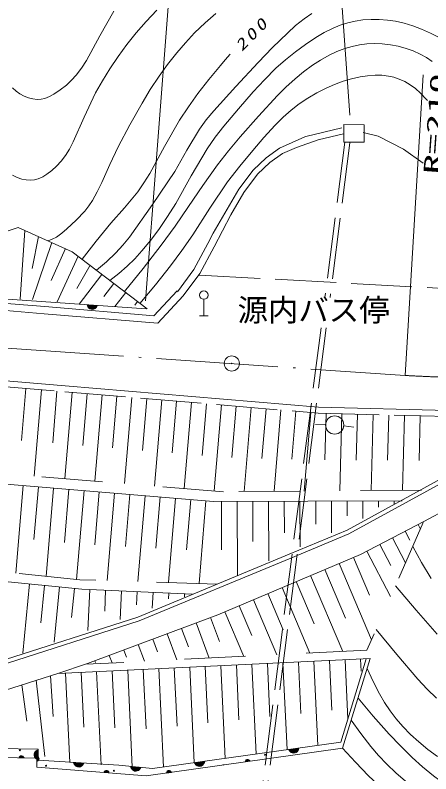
# Model space of a CAD drawing. Units: millimetres, scale not verified. Extents: x -625 to 704666, y -625 to 360237.
# Drawn here: x 472748 to 513731, y 217128 to 291955 of the extents above; entities that cross this region are included whole.
import ezdxf
from ezdxf.enums import TextEntityAlignment as Align

# ---------------------------------------------------------------- set-up
doc = ezdxf.new("R2010")
doc.units = ezdxf.units.MM
doc.header["$LTSCALE"] = 1000
for name, pattern in [('DASHED', [7.5, 6, -1.5]), ('DASHED_SPACED', [12, 6, -6]), ('LONG_DASHED_DOTTED', [15.25, 12, -1.5, 0.25, -1.5])]:
    doc.linetypes.add(name, pattern=pattern)
for name, color, linetype, lineweight in [('S-BGD', 7, 'Continuous', 13), ('S-BGD-HTXT', 6, 'Continuous', 13), ('S-BMK', 2, 'LONG_DASHED_DOTTED', 13)]:
    doc.layers.add(name, color=color, linetype=linetype, lineweight=lineweight)
doc.styles.add('ＭＳ ゴシック', font='')
doc.styles.get('ＭＳ ゴシック').set_extended_font_data('MS Gothic')

# ---------------------------------------------------------------- blocks, each defined once
blk = doc.blocks.new('BUHIN1')
at = {"color": 2, "linetype": 'Continuous', "lineweight": 13}
for radius in [746, 22.5]:
    blk.add_circle((0, 0), radius, dxfattribs=at)
blk = doc.blocks.new('BUHIN11')
at = {"color": 7, "linetype": 'Continuous', "lineweight": 13}
blk.add_circle((0, 0), 896, dxfattribs=at)
blk = doc.blocks.new('BUHIN12')
at = {"color": 7, "linetype": 'Continuous', "lineweight": 13}
for p, q in [((0, 1644), (0, 0)), ((-425, 0), (419, 0))]:
    blk.add_line(p, q, dxfattribs=at)
blk.add_circle((0, 2062), 419, dxfattribs=at)
blk = doc.blocks.new('BUHIN63')
at = {"color": 7, "linetype": 'Continuous', "lineweight": 13}
for p, q in [((479, 4), (-462, -128)), ((-428, -186), (463, -61)), ((435, -128), (-380, -243)), ((-327, -298), (394, -197)), ((343, -267), (-256, -351)), ((-131, -397), (238, -345))]:
    blk.add_line(p, q, dxfattribs=at)
blk.add_lwpolyline([(495, 69), (472, -50), (428, -155), (347, -277), (246, -352), (135, -405), (-18, -427), (-140, -406), (-257, -362), (-369, -266), (-442, -178), (-495, -69)], close=True, dxfattribs=at)
blk = doc.blocks.new('BUHIN68')
at = {"color": 7, "linetype": 'Continuous', "lineweight": 13}
for p, q in [((-237, 36), (238, 26)), ((226, 58), (-224, 67)), ((-204, 98), (207, 89)), ((185, 121), (-179, 129)), ((-148, 159), (155, 153)), ((96, 186), (-90, 189))]:
    blk.add_line(p, q, dxfattribs=at)
blk.add_lwpolyline([(-250, 5), (-229, 62), (-199, 110), (-149, 164), (-93, 193), (-34, 211), (43, 209), (102, 189), (156, 158), (203, 102), (232, 53), (250, -5)], close=True, dxfattribs=at)
blk = doc.blocks.new('BUHIN71')
at = {"color": 7, "linetype": 'Continuous', "lineweight": 13}
for p, q in [((-240, -2), (231, 64)), ((214, 93), (-232, 30)), ((-217, 64), (190, 121)), ((163, 149), (-197, 98)), ((-172, 134), (128, 176)), ((65, 199), (-119, 173))]:
    blk.add_line(p, q, dxfattribs=at)
blk.add_lwpolyline([(-248, -35), (-236, 25), (-214, 77), (-174, 138), (-123, 176), (-68, 203), (9, 213), (70, 203), (129, 181), (184, 133), (221, 89), (248, 35)], close=True, dxfattribs=at)
blk = doc.blocks.new('BUHIN78')
at = {"color": 7, "linetype": 'Continuous', "lineweight": 13}
for p, q in [((469, -96), (-478, -29)), ((-458, -93), (440, -156)), ((398, -216), (-422, -158)), ((-382, -224), (344, -275)), ((280, -333), (-324, -291)), ((-211, -361), (161, -387))]:
    blk.add_line(p, q, dxfattribs=at)
blk.add_lwpolyline([(499, -35), (451, -147), (387, -240), (282, -343), (168, -395), (48, -424), (-107, -414), (-221, -368), (-327, -300), (-416, -184), (-469, -82), (-499, 35)], close=True, dxfattribs=at)

msp = doc.modelspace()

# ---------------------------------------------------------------- linework, layer by layer
at = {"layer": 'S-BGD'}
for p, q in [((501412, 279976), (504967, 280846)), ((505162, 281160), (505139, 279443)), ((507167, 281134), (505162, 281160)), ((507144, 279416), (507167, 281134)), ((498812, 278824), (501316, 279943)), ((501316, 279943), (501412, 279976)), ((505109, 280263), (502629, 279656)), ((507076, 280397), (508537, 280032)), ((508537, 280032), (511041, 278728)), ((502629, 279656), (500493, 278918)), ((505139, 279443), (507144, 279416)), ((497487, 277894), (498812, 278824)), ((500493, 278918), (499109, 278299)), ((511041, 278728), (512972, 277371)), ((496205, 276668), (497487, 277894)), ((499109, 278299), (497869, 277429)), ((497869, 277429), (496656, 276268)), ((494810, 274806), (496205, 276668)), ((496656, 276268), (495310, 274474)), ((492269, 270451), (494810, 274806)), ((495310, 274474), (494018, 272258)), ((494018, 272258), (492356, 269119)), ((466750, 268974), (473044, 271008)), ((473044, 271008), (478378, 268629)), ((473710, 270710), (473236, 263947)), ((491737, 269447), (492269, 270451)), ((475044, 270116), (474425, 266979)), ((476377, 269521), (474463, 263909)), ((490363, 266855), (491737, 269447)), ((477711, 268926), (476308, 265781)), ((478378, 268629), (485759, 262981)), ((492356, 269119), (490958, 266481)), ((478963, 268181), (476881, 263678)), ((480133, 267286), (478838, 264983)), ((481304, 266390), (479049, 263443)), ((488759, 264681), (490363, 266855)), ((490958, 266481), (489322, 264265)), ((482474, 265495), (481479, 264194)), ((464371, 264484), (485669, 262988)), ((464627, 264142), (475668, 263208)), ((483644, 264599), (482582, 263211)), ((486409, 262311), (488704, 264775)), ((489322, 264265), (486816, 261574)), ((475610, 262510), (464386, 263460)), ((484535, 263339), (484815, 263704)), ((475668, 263208), (486409, 262311)), ((486816, 261574), (475610, 262510)), ((477688, 255401), (440777, 258532)), ((502666, 253304), (477688, 255401)), ((473804, 255122), (473380, 250020)), ((475338, 254995), (474631, 246491)), ((476871, 254867), (476447, 249766)), ((478373, 254742), (477659, 246241)), ((479843, 254618), (479415, 249519)), ((481314, 254495), (480600, 245998)), ((482784, 254371), (482356, 249275)), ((484254, 254248), (483541, 245756)), ((485724, 254124), (485297, 249030)), ((487195, 254001), (486482, 245513)), ((488665, 253877), (488237, 248786)), ((490135, 253754), (489423, 245270)), ((491606, 253630), (491178, 248541)), ((493076, 253507), (492364, 245027)), ((494546, 253383), (494122, 248326)), ((496017, 253260), (495320, 244967)), ((497487, 253136), (497076, 248243)), ((498957, 253013), (498284, 244993)), ((521200, 252808), (502666, 253304)), ((500427, 252889), (500030, 248159)), ((501898, 252766), (501247, 245019)), ((503406, 252684), (503284, 248095)), ((504953, 252642), (504750, 245049)), ((505476, 241152), (525748, 252272)), ((526601, 252285), (505650, 240791)), ((506500, 252601), (506379, 248078)), ((508047, 252559), (507847, 245076)), ((509594, 252518), (509475, 248061)), ((511141, 252477), (510944, 245102)), ((512688, 252435), (512570, 248044)), ((503357, 251552), (502357, 251572)), ((505151, 251438), (506146, 251331)), ((426226, 249522), (492308, 243996)), ((513104, 242033), (526349, 249211)), ((473535, 245566), (472811, 236904)), ((475037, 245440), (474601, 240228)), ((476539, 245314), (475810, 236602)), ((478041, 245189), (477602, 239946)), ((479543, 245063), (478810, 236300)), ((481044, 244938), (480607, 239713)), ((482546, 244812), (481824, 236181)), ((484048, 244686), (483619, 239554)), ((485550, 244561), (484841, 236083)), ((487052, 244435), (486630, 239395)), ((488554, 244310), (487858, 235986)), ((490056, 244184), (489642, 239236)), ((491557, 244058), (490874, 235888)), ((492308, 243996), (510897, 244058)), ((493083, 243998), (493099, 239213)), ((494632, 244003), (494657, 236722)), ((496181, 244009), (496194, 240056)), ((497730, 244014), (497750, 238120)), ((499279, 244019), (499290, 240899)), ((500828, 244024), (500843, 239517)), ((502377, 244030), (502385, 241741)), ((503926, 244035), (503937, 240914)), ((505475, 244040), (505480, 242584)), ((507024, 244045), (507030, 242312)), ((508574, 244051), (508576, 243426)), ((510123, 244056), (510124, 243709)), ((506805, 238769), (513104, 242033)), ((512474, 241706), (512702, 241266)), ((499778, 238782), (505476, 241152)), ((511214, 241053), (511666, 240181)), ((427613, 240426), (479329, 235350)), ((505650, 240791), (499932, 238413)), ((509955, 240401), (511233, 237934)), ((508695, 239748), (509777, 237660)), ((484839, 232587), (499778, 238782)), ((492719, 232813), (506805, 238769)), ((507435, 239095), (509764, 234602)), ((499932, 238413), (484977, 232211)), ((506101, 238471), (507678, 234741)), ((503284, 237280), (505312, 232481)), ((504692, 237875), (507881, 230332)), ((501875, 236684), (505039, 229201)), ((474157, 235858), (473487, 229025)), ((475635, 235713), (475273, 232022)), ((500466, 236089), (502234, 231907)), ((477112, 235568), (476576, 230098)), ((478590, 235423), (478308, 232550)), ((479329, 235350), (490239, 234848)), ((480108, 235314), (479921, 231261)), ((481667, 235243), (481572, 233185)), ((483225, 235171), (483096, 232365)), ((484784, 235099), (484723, 233790)), ((486342, 235027), (486270, 233468)), ((487901, 234955), (487875, 234394)), ((499058, 235493), (501787, 229038)), ((489459, 234884), (489445, 234572)), ((496241, 234302), (498535, 228875)), ((497649, 234898), (499156, 231333)), ((494832, 233707), (496078, 230759)), ((479892, 228003), (492719, 232813)), ((493423, 233111), (495283, 228713)), ((467903, 227167), (484839, 232587)), ((484977, 232211), (468017, 226784)), ((490581, 232012), (491882, 228543)), ((492006, 232546), (492889, 230192)), ((489156, 231477), (489834, 229669)), ((487731, 230943), (488691, 228383)), ((484880, 229874), (485499, 228224)), ((486306, 230408), (486779, 229145)), ((483455, 229340), (483724, 228622)), ((476955, 227035), (507752, 228488)), ((480605, 228271), (480669, 228099)), ((482030, 228805), (482308, 228064)), ((502212, 228227), (502604, 219926)), ((503743, 228299), (503974, 223404)), ((507361, 228470), (504854, 220242)), ((507752, 228488), (505037, 219653)), ((505274, 228371), (505549, 222526)), ((506804, 228444), (506861, 227244)), ((476955, 227035), (479892, 228003)), ((486905, 227505), (487363, 217788)), ((488435, 227577), (488707, 221832)), ((489966, 227649), (490411, 218216)), ((491497, 227721), (491760, 222146)), ((493028, 227794), (493459, 218644)), ((494558, 227866), (494813, 222461)), ((496089, 227938), (496508, 219071)), ((497620, 228010), (497867, 222775)), ((499151, 228082), (499556, 219499)), ((500681, 228155), (500920, 223089)), ((469857, 224774), (476955, 227035)), ((476245, 226809), (476487, 222781)), ((477720, 227071), (478137, 218234)), ((479251, 227143), (479506, 221731)), ((480782, 227216), (481216, 218010)), ((482312, 227288), (482578, 221654)), ((483843, 227360), (484295, 217785)), ((485374, 227432), (485650, 221577)), ((474825, 226357), (475686, 218845)), ((473406, 225904), (473885, 222314)), ((486299, 217639), (504854, 220242)), ((468454, 219660), (475030, 219557)), ((474718, 218707), (474718, 219312)), ((474780, 219374), (474780, 218647)), ((474843, 218597), (474843, 219419)), ((474905, 219459), (474905, 218559)), ((474968, 218534), (474968, 219484)), ((475030, 219557), (475030, 218461)), ((505037, 219653), (485663, 216924)), ((474898, 218664), (466604, 218839)), ((474655, 219194), (474655, 218822)), ((474898, 217787), (474898, 218664)), ((474930, 218853), (474930, 218378)), ((474961, 218390), (474961, 218840)), ((474992, 218821), (474992, 218410)), ((475023, 218433), (475023, 218796)), ((475055, 218766), (475055, 218464)), ((475086, 218523), (475086, 218709)), ((485663, 216924), (474898, 217787)), ((475030, 218461), (482976, 217982)), ((479474, 218130), (478525, 218187)), ((478547, 218124), (479445, 218069)), ((479404, 218009), (478583, 218059)), ((478624, 217994), (479350, 217950)), ((479286, 217891), (478683, 217928)), ((478796, 217858), (479168, 217836)), ((482976, 217982), (486299, 217639)), ((485104, 217699), (484159, 217797)), ((481524, 217287), (481997, 217249)), ((481987, 217281), (481539, 217317)), ((481560, 217347), (481970, 217314)), ((481950, 217347), (481587, 217376)), ((481620, 217405), (481921, 217381)), ((481865, 217416), (481680, 217431)), ((484177, 217732), (485072, 217640)), ((485029, 217581), (484211, 217666)), ((484249, 217599), (484973, 217524)), ((484906, 217468), (484305, 217530)), ((484415, 217456), (484786, 217418))]:
    msp.add_line(p, q, dxfattribs=at)
at = {"layer": 'S-BGD', "linetype": 'DASHED'}
for p, q in [((505250, 279421), (503290, 264115)), ((505746, 279357), (503794, 264115)), ((490904, 266311), (520640, 264694)), ((502906, 261115), (496684, 212517)), ((503410, 261115), (497180, 212453)), ((440725, 257935), (477638, 254803)), ((477638, 254803), (502633, 252704)), ((502633, 252704), (521196, 252208))]:
    msp.add_line(p, q, dxfattribs=at)
at = {"layer": 'S-BGD', "linetype": 'DASHED_SPACED'}
for p, q in [((493301, 244950), (444948, 248942)), ((512811, 245119), (493301, 244950)), ((512990, 241918), (507435, 229320)), ((479112, 236269), (427392, 241483)), ((492680, 235829), (479112, 236269)), ((507435, 229320), (479677, 227933))]:
    msp.add_line(p, q, dxfattribs=at)
at = {"layer": 'S-BGD'}
for points in [[(472483, 276170), (472935, 275951), (473410, 275789), (473826, 275705), (474255, 275681), (474639, 275723), (475024, 275826), (475459, 276014), (475873, 276258), (476366, 276631), (476817, 277048), (477282, 277563), (477695, 278109), (478102, 278753), (478470, 279448), (479542, 281888), (480670, 284303), (481347, 285492), (482082, 286660), (482899, 287879), (483767, 289064), (484688, 290220), (485663, 291347), (486715, 292458)], [(472496, 284785), (472835, 284464), (473223, 284181), (473621, 283962), (474057, 283793), (474474, 283693), (474909, 283651), (475301, 283671), (475681, 283751), (476124, 283926), (476545, 284158), (477192, 284587), (477794, 285060), (478291, 285529), (478750, 286046), (479279, 286738), (479765, 287474), (481098, 289923), (482479, 292334)], [(475989, 269694), (476407, 269852), (476815, 270073), (477337, 270442), (477838, 270871), (478755, 271744), (479609, 272640), (480009, 273138), (480372, 273686), (480847, 274540), (481276, 275435), (482067, 277219), (482912, 278977), (484055, 281147), (485253, 283292), (486064, 284625), (486931, 285934), (487775, 287101), (488673, 288240), (489534, 289241), (490438, 290201), (491468, 291187), (492547, 292136)], [(480769, 266799), (481746, 267643), (482678, 268527), (483366, 269272), (484015, 270066), (486273, 273278), (488482, 276525), (489672, 278630), (490911, 280699), (491590, 281620), (492320, 282507), (494496, 284915), (496714, 287279), (498126, 288754), (499586, 290193), (500397, 290921), (501256, 291610), (501987, 292112)], [(482079, 265797), (482957, 266468), (483803, 267192), (484545, 267919), (485252, 268697), (486101, 269738), (486909, 270823), (487778, 272093), (488596, 273396), (490114, 276108), (491681, 278784), (492481, 279916), (493332, 281016), (494754, 282730), (496223, 284406), (497319, 285581), (498461, 286715), (499400, 287553), (500386, 288350), (501363, 289066), (502387, 289742), (503227, 290231), (504093, 290665), (504803, 290960), (505543, 291201), (506284, 291372), (507037, 291483), (507840, 291539), (508646, 291535), (509451, 291473), (510248, 291352), (511101, 291160), (511947, 290907), (512822, 290582), (513685, 290196), (514541, 289747)], [(483520, 264695), (485353, 266964), (487140, 269270), (488516, 271148), (489849, 273070), (491247, 275153), (492698, 277207), (493794, 278590), (494944, 279946), (496747, 282000), (498597, 284017), (499445, 284870), (500342, 285687), (501181, 286373), (502056, 287011), (502866, 287531), (503716, 288005), (504469, 288361), (505242, 288659), (505960, 288877), (506693, 289036), (507426, 289126), (508165, 289157), (508947, 289128), (509739, 289038), (510523, 288889), (511302, 288678), (512001, 288428), (512674, 288125), (513291, 287777), (513877, 287377)], [(479343, 267890), (480729, 269671), (482169, 271424), (483524, 272966), (484828, 274540), (485445, 275419), (486012, 276333), (487461, 278988), (488964, 281614), (489840, 282928), (490772, 284216), (491852, 285617), (492977, 286977), (493460, 287534), (493957, 288094)], [(485043, 263530), (486569, 265355), (488049, 267217), (489174, 268734), (490251, 270286), (491942, 272908), (493688, 275503), (494902, 277070), (496168, 278606), (497258, 279885), (498392, 281122), (499159, 281880), (499976, 282602), (500762, 283200), (501593, 283757), (502484, 284279), (503408, 284751), (504239, 285122), (505092, 285436), (505915, 285682), (506765, 285872), (507503, 285982), (508258, 286033), (508902, 286023), (509549, 285951), (510084, 285835), (510616, 285657), (511164, 285406), (511686, 285099), (512220, 284714), (512722, 284276), (513253, 283714), (513403, 283528)], [(511945, 239548), (512822, 237964), (513754, 236403)], [(510241, 235683), (512281, 233270), (514370, 230891)], [(508340, 231372), (510374, 228899), (512464, 226454), (513358, 225494), (514293, 224580)], [(507451, 227510), (508032, 226244), (508669, 225002), (509161, 224164), (509710, 223350), (510323, 222554), (510985, 221794), (511742, 221018), (512555, 220272), (513443, 219538), (514381, 218841)], [(506555, 224594), (508060, 222808), (509617, 221052), (510728, 219886), (511888, 218755), (512921, 217826), (514000, 216938), (515241, 216013), (516527, 215130), (517565, 214450), (518620, 213774)], [(505888, 222425), (506823, 221114), (507811, 219833), (508573, 218946), (509388, 218091), (510296, 217229), (511244, 216412), (512400, 215508), (513592, 214653), (514576, 213985), (515580, 213328)], [(505037, 219653), (506290, 218279), (507593, 216939), (508551, 216046), (509556, 215192), (510553, 214423), (511592, 213697), (511876, 213511), (512161, 213328)]]:
    msp.add_lwpolyline(points, dxfattribs=at)
for points in [[(475030, 218509), (474915, 218549), (474818, 218607), (474708, 218704), (474648, 218814), (474610, 218932), (474610, 219087), (474648, 219204), (474708, 219314), (474818, 219412), (474915, 219472), (475030, 219509)], [(474898, 218865), (474956, 218845), (475005, 218816), (475060, 218768), (475090, 218713), (475108, 218654), (475108, 218576), (475090, 218518), (475060, 218463), (475005, 218414), (474956, 218384), (474898, 218365)], [(479502, 218191), (479456, 218079), (479392, 217985), (479288, 217881), (479175, 217828), (479055, 217797), (478901, 217807), (478786, 217851), (478679, 217918), (478589, 218033), (478535, 218134), (478504, 218251)], [(485135, 217759), (485083, 217649), (485016, 217558), (484908, 217458), (484792, 217410), (484672, 217385), (484517, 217400), (484404, 217450), (484301, 217521), (484215, 217640), (484166, 217743), (484140, 217862)], [(481509, 217257), (481533, 217313), (481566, 217359), (481619, 217410), (481676, 217435), (481736, 217449), (481813, 217443), (481870, 217420), (481923, 217386), (481967, 217327), (481993, 217276), (482007, 217217)]]:
    msp.add_lwpolyline(points, close=True, dxfattribs=at)
for centre in [(473212, 219461), (497395, 219006), (475789, 217924), (482478, 217426)]:
    msp.add_circle(centre, 49.8, dxfattribs=at)
msp.add_arc((493281, 217967), 49.8, 44.98561, 151.05286, dxfattribs=at)
at = {"layer": 'S-BGD-HTXT'}
for p, q in [((489526, 314625), (485588, 263764)), ((505751, 282085), (503704, 310162)), ((512982, 286081), (511210, 256419))]:
    msp.add_line(p, q, dxfattribs=at)
at = {"layer": 'S-BMK'}
msp.add_line((471459, 259136), (511210, 256419), dxfattribs=at)
msp.add_arc((522459, 463477), 207363, 266.89015, 289.46991, dxfattribs=at)

# ---------------------------------------------------------------- block references
at = {"layer": 'S-BGD'}
for name, p in [('BUHIN12', (491352, 262287)), ('BUHIN78', (480344, 263362)), ('BUHIN11', (504257, 251534)), ('BUHIN63', (500215, 219591)), ('BUHIN68', (473373, 218696)), ('BUHIN71', (495662, 218332)), ('BUHIN63', (490937, 218290)), ('BUHIN71', (487902, 217239))]:
    msp.add_blockref(name, p, dxfattribs=at)
at = {"layer": 'S-BMK'}
msp.add_blockref('BUHIN1', (494104, 257601), dxfattribs=at)

# ---------------------------------------------------------------- texts
at = {"layer": 'S-BGD', "style": 'ＭＳ ゴシック'}
msp.add_text('源内バス停', height=2199, dxfattribs=at).set_placement((494670, 261115), align=Align.BOTTOM_LEFT)
at = {"layer": 'S-BGD', "insert": (495113, 288311), "char_height": 1100, "attachment_point": 7, "rotation": 45.2, "style": 'ＭＳ ゴシック'}
msp.add_mtext('\\T1.33;\\W1.35;\\Q15;200', dxfattribs=at)
at = {"layer": 'S-BGD-HTXT', "style": 'ＭＳ ゴシック', "width": 2}
msp.add_text('R=210', height=1466, rotation=86, dxfattribs=at).set_placement((514894, 276181), align=Align.BOTTOM_LEFT)

doc.saveas('drawing.dxf')
